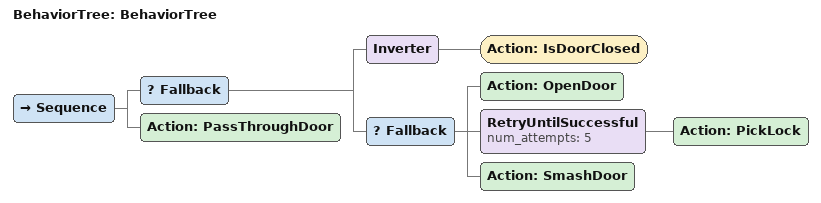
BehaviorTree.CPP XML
<?xml version="1.0"?>
<root main_tree_to_execute="BehaviorTree">
    <BehaviorTree ID="BehaviorTree">
        <Sequence>
            <Fallback>
                <Inverter>
                    <Action ID="IsDoorClosed"/>
                </Inverter>
                <Fallback>
                    <Action ID="OpenDoor"/>
                    <RetryUntilSuccessful num_attempts="5">
                        <Action ID="PickLock"/>
                    </RetryUntilSuccessful>
                    <Action ID="SmashDoor"/>
                </Fallback>
            </Fallback>
            <Action ID="PassThroughDoor"/>
        </Sequence>
    </BehaviorTree>
</root>
